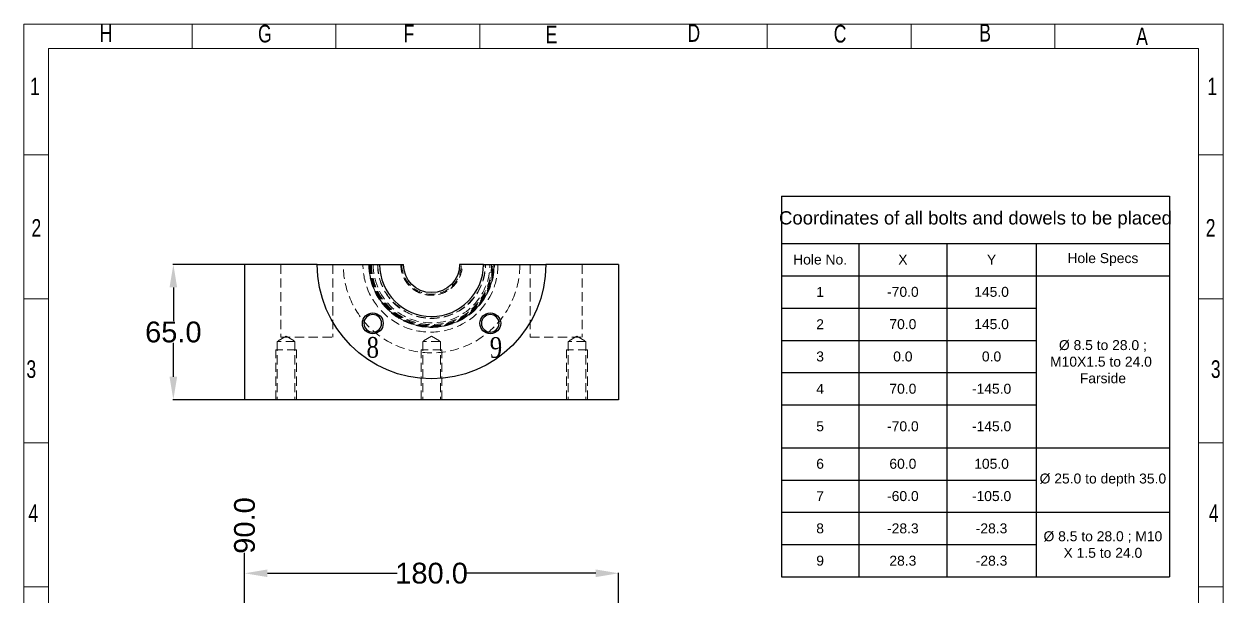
# Model space of a CAD drawing. Header units: millimetres. Extents: x -4200 to 3581, y -7493 to -4075.
# Drawn here: x 267 to 844, y -6951 to -6675 of the extents above; entities that cross this region are included whole.
import ezdxf

# ---------------------------------------------------------------- set-up
doc = ezdxf.new("R2010")
doc.units = ezdxf.units.MM
doc.header["$LTSCALE"] = 0.7
doc.linetypes.add('HIDDEN', pattern=[9.525, 6.35, -3.175])
doc.linetypes.add('SLD-SOLID', pattern=[0])
doc.layers.add('dim', color=50, linetype='Continuous', lineweight=5)
doc.layers.add('out txt', color=202, linetype='Continuous', lineweight=13)
doc.layers.add('txt', color=20, linetype='Continuous')
doc.styles.add('SLDTEXTSTYLE0', font='TXT', dxfattribs={"width": 0.75})
doc.styles.get("Standard").update_dxf_attribs({"font": 'arial.ttf'})
doc.styles.add('TEXTSTYLE_1', font='times.ttf', dxfattribs={"width": 0.8})
doc.dimstyles.get("Standard").update_dxf_attribs({"dimtxt": 10, "dimasz": 11, "dimexe": 0.18, "dimexo": 0.0625, "dimgap": 0.09, "dimtad": 0, "dimtih": 1, "dimtoh": 1, "dimdec": 1, "dimzin": 0, "dimdsep": 46, "dimtxsty": 'Standard', "dimcen": 0.09, "dimadec": 0, "dimazin": 0, "dimtfac": 1, "dimtdec": 1, "dimtofl": 0, "dimtmove": 0, "dimatfit": 3, "dimfxl": 1, "dimtolj": 1, "dimtzin": 0, "dimarcsym": 0})

# ---------------------------------------------------------------- blocks, each defined once
blk = doc.blocks.new('*T28')
at = {"layer": 'txt', "color": 0, "linetype": 'ByBlock', "lineweight": -2, "transparency": 16777216}
for p, q in [((0, 0), (186.88, 0)), ((0, 0), (0, -183.05)), ((186.88, 0), (186.88, -183.05)), ((0, -22.7), (186.88, -22.7)), ((37.29, -22.7), (37.29, -183.05)), ((79.7, -22.7), (79.7, -183.05)), ((122.66, -22.7), (122.66, -183.05)), ((0, -38.24), (186.88, -38.24)), ((0, -53.77), (122.66, -53.77)), ((0, -69.3), (122.66, -69.3)), ((0, -84.83), (122.66, -84.83)), ((0, -100.37), (122.66, -100.37)), ((0, -120.92), (186.88, -120.92)), ((0, -136.46), (122.66, -136.46)), ((0, -151.99), (186.88, -151.99)), ((0, -167.52), (122.66, -167.52)), ((0, -183.05), (186.88, -183.05))]:
    blk.add_line(p, q, dxfattribs=at)
at = {"layer": 'txt', "color": 0, "lineweight": 9, "transparency": 16777216, "attachment_point": 5}
for s, insert, char_height, width in [('Coordinates of all bolts and dowels to be placed', (93.44, -11.35), 6.375, 183.0562), ('Hole No.', (18.65, -30.47), 4.781, 34.1047), ('X', (58.49, -30.47), 4.78, 39.2173), ('Y', (101.18, -30.47), 4.78, 39.7739), ('Hole Specs', (154.77, -30.47), 4.781, 61.0353), ('1', (18.65, -46), 4.78, 34.1047), ('-70.0', (58.49, -46), 4.781, 39.2173), ('145.0', (101.18, -46), 4.781, 39.7739), ('2', (18.65, -61.53), 4.78, 34.1047), ('70.0', (58.49, -61.53), 4.781, 39.2173), ('145.0', (101.18, -61.53), 4.781, 39.7739), ('%%C 8.5 to 28.0 ; M10X1.5 to 24.0  Farside', (154.77, -79.58), 4.7812, 61.0353), ('3', (18.65, -77.07), 4.78, 34.1047), ('0.0', (58.49, -77.07), 4.781, 39.2173), ('0.0', (101.18, -77.07), 4.781, 39.7739), ('4', (18.65, -92.6), 4.78, 34.1047), ('70.0', (58.49, -92.6), 4.781, 39.2173), ('-145.0', (101.18, -92.6), 4.781, 39.7739), ('5', (18.65, -110.64), 4.78, 34.1047), ('-70.0', (58.49, -110.64), 4.781, 39.2173), ('-145.0', (101.18, -110.64), 4.781, 39.7739), ('6', (18.65, -128.69), 4.78, 34.1047), ('60.0', (58.49, -128.69), 4.781, 39.2173), ('105.0', (101.18, -128.69), 4.781, 39.7739), ('%%C 25.0 to depth 35.0', (154.77, -136.46), 4.7812, 61.0353), ('7', (18.65, -144.22), 4.78, 34.1047), ('-60.0', (58.49, -144.22), 4.781, 39.2173), ('-105.0', (101.18, -144.22), 4.781, 39.7739), ('8', (18.65, -159.75), 4.78, 34.1047), ('-28.3', (58.49, -159.75), 4.781, 39.2173), ('-28.3', (101.18, -159.75), 4.781, 39.7739), ('%%C 8.5 to 28.0 ; M10 X 1.5 to 24.0 ', (154.77, -167.52), 4.7812, 61.0353), ('9', (18.65, -175.29), 4.78, 34.1047), ('28.3', (58.49, -175.29), 4.781, 39.2173), ('-28.3', (101.18, -175.29), 4.781, 39.7739)]:
    blk.add_mtext(s, dxfattribs=dict(at, insert=insert, char_height=char_height, width=width))
blk = doc.blocks.new('*D64')
at = {"layer": 'Defpoints', "color": 0, "transparency": 16777216}
for p in [(553.14, -6939.57), (373.14, -6960.43), (553.14, -6960.43)]:
    blk.add_point(p, dxfattribs=at)
at = {"layer": 'dim', "color": 0, "lineweight": -2, "transparency": 16777216}
for p, q in [((373.14, -6960.36), (373.14, -6939.39)), ((384.14, -6939.57), (446.66, -6939.57)), ((542.14, -6939.57), (479.61, -6939.57)), ((553.14, -6960.36), (553.14, -6939.39))]:
    blk.add_line(p, q, dxfattribs=at)
at = {"layer": 'dim', "color": 0, "transparency": 16777216}
for points in [[(384.14, -6937.73), (384.14, -6941.4), (373.14, -6939.57)], [(542.14, -6937.73), (542.14, -6941.4), (553.14, -6939.57)]]:
    blk.add_solid(points, dxfattribs=at)
at = {"layer": 'dim', "color": 0, "lineweight": 9, "transparency": 16777216, "insert": (463.14, -6939.57), "char_height": 10, "attachment_point": 5}
blk.add_mtext('\\A1;180.0', dxfattribs=at)
blk = doc.blocks.new('*D66')
at = {"layer": 'Defpoints', "color": 0, "transparency": 16777216}
for p in [(373.14, -6791.09), (338.85, -6856.09), (373.14, -6856.09)]:
    blk.add_point(p, dxfattribs=at)
at = {"layer": 'dim', "color": 0, "lineweight": -2, "transparency": 16777216}
for p, q in [((373.08, -6791.09), (338.67, -6791.09)), ((338.85, -6802.09), (338.85, -6818.39)), ((338.85, -6845.09), (338.85, -6828.78)), ((373.08, -6856.09), (338.67, -6856.09))]:
    blk.add_line(p, q, dxfattribs=at)
at = {"layer": 'dim', "color": 0, "transparency": 16777216}
for points in [[(337.02, -6802.09), (340.68, -6802.09), (338.85, -6791.09)], [(337.02, -6845.09), (340.68, -6845.09), (338.85, -6856.09)]]:
    blk.add_solid(points, dxfattribs=at)
at = {"layer": 'dim', "color": 0, "lineweight": 9, "transparency": 16777216, "insert": (338.85, -6823.59), "char_height": 10, "attachment_point": 5}
blk.add_mtext('\\A1;65.0', dxfattribs=at)
blk = doc.blocks.new('*D70')
at = {"layer": 'Defpoints', "color": 0, "transparency": 16777216}
for p in [(373.14, -6929.66), (373.14, -6960.43), (463.14, -7125.43)]:
    blk.add_point(p, dxfattribs=at)
at = {"layer": 'dim', "color": 0, "lineweight": -2, "transparency": 16777216}
blk.add_line((373.14, -6960.36), (373.14, -6929.66), dxfattribs=at)
at = {"layer": 'dim', "color": 0, "lineweight": 9, "transparency": 16777216, "insert": (373.14, -6916.6), "char_height": 10, "attachment_point": 5, "rotation": 90}
blk.add_mtext('\\A1;90.0', dxfattribs=at)
blk = doc.blocks.new('out border')
at = {"layer": 'out txt', "linetype": 'SLD-SOLID'}
for p, q in [((73.03, 505.03), (73.03, 519.99)), ((161.01, 505.03), (161.01, 519.99)), ((249, 505.03), (249, 519.99)), ((424.97, 505.03), (424.97, 519.99)), ((512.95, 505.03), (512.95, 519.99)), ((600.94, 505.03), (600.94, 519.99)), ((-14.96, -505.03), (-14.96, 505.03)), ((-14.96, 505.03), (688.92, 505.03)), ((688.92, 505.03), (688.92, -505.03)), ((-14.96, 439.93), (-29.92, 439.93)), ((688.92, 439.93), (703.88, 439.93)), ((688.92, 439.93), (703.88, 439.93)), ((-14.96, 351.94), (-29.92, 351.94)), ((688.92, 351.94), (703.88, 351.94)), ((688.92, 351.94), (703.88, 351.94)), ((-14.96, 263.96), (-29.92, 263.96)), ((688.92, 263.96), (703.88, 263.96)), ((688.92, 263.96), (703.88, 263.96)), ((-14.96, 175.97), (-29.92, 175.97)), ((688.92, 175.97), (703.88, 175.97)), ((688.92, 175.97), (703.88, 175.97))]:
    blk.add_line(p, q, dxfattribs=at)
blk.add_lwpolyline([(-29.92, -519.99), (-29.92, 519.99), (703.88, 519.99), (703.88, -519.99)], close=True, dxfattribs=at)
at = {"layer": 'out txt', "linetype": 'Continuous', "char_height": 10.73, "style": 'SLDTEXTSTYLE0'}
for s, insert, attachment_point in [('H', (20.29, 508.92), 8), ('G', (117.52, 508.58), 8), ('F', (205.65, 508.76), 8), ('E', (292.95, 508.24), 8), ('D', (379.99, 509.09), 8), ('C', (469.53, 508.51), 8), ('B', (558.3, 509.25), 8), ('A', (654.32, 507.09), 8), ('1', (-23.26, 487.24), 2), ('1', (697.23, 487.24), 2), ('2', (-22.34, 400.71), 2), ('2', (696.3, 400.71), 2), ('3', (-25.45, 314.36), 2), ('3', (699.41, 314.36), 2), ('4', (-24.21, 226.32), 2), ('4', (698.17, 226.32), 2)]:
    blk.add_mtext(s, dxfattribs=dict(at, insert=insert, attachment_point=attachment_point))

msp = doc.modelspace()

# ---------------------------------------------------------------- linework, layer by layer
at = {"color": 6, "linetype": 'Continuous', "extrusion": (-2.44929e-16, -1, -2.22045e-16)}
for p, q in [((408.14, -6791.09), (373.14, -6791.09)), ((373.14, -6791.09), (373.14, -6856.09)), ((408.14, -6791.09), (438.14, -6791.09)), ((438.14, -6791.09), (449.64, -6791.09)), ((488.14, -6791.09), (476.64, -6791.09)), ((488.14, -6791.09), (518.14, -6791.09)), ((553.14, -6791.09), (518.14, -6791.09)), ((553.14, -6791.09), (553.14, -6856.09)), ((553.14, -6856.09), (373.14, -6856.09))]:
    msp.add_line(p, q, dxfattribs=at)
at = {"color": 3, "linetype": 'HIDDEN', "lineweight": 0, "extrusion": (-2.44929e-16, -1, -2.22045e-16)}
for p, q in [((390.64, -6791.09), (390.64, -6826.09)), ((415.64, -6791.09), (415.64, -6826.09)), ((510.64, -6791.09), (510.64, -6826.09)), ((535.64, -6791.09), (535.64, -6826.09)), ((393.14, -6825.53), (388.89, -6828.09)), ((390.64, -6826.09), (415.64, -6826.09)), ((393.14, -6825.53), (397.39, -6828.09)), ((463.14, -6825.53), (458.89, -6828.09)), ((463.14, -6825.53), (467.39, -6828.09)), ((510.64, -6826.09), (535.64, -6826.09)), ((533.14, -6825.53), (528.89, -6828.09)), ((533.14, -6825.53), (537.39, -6828.09)), ((388.14, -6856.09), (388.14, -6832.09)), ((398.14, -6832.09), (388.14, -6832.09)), ((388.89, -6828.09), (388.89, -6856.09)), ((397.39, -6828.09), (388.89, -6828.09)), ((397.39, -6828.09), (397.39, -6856.09)), ((398.14, -6856.09), (398.14, -6832.09)), ((458.14, -6856.09), (458.14, -6832.09)), ((468.14, -6832.09), (458.14, -6832.09)), ((458.89, -6828.09), (458.89, -6856.09)), ((467.39, -6828.09), (458.89, -6828.09)), ((467.39, -6828.09), (467.39, -6856.09)), ((468.14, -6856.09), (468.14, -6832.09)), ((528.14, -6856.09), (528.14, -6832.09)), ((538.14, -6832.09), (528.14, -6832.09)), ((528.89, -6828.09), (528.89, -6856.09)), ((537.39, -6828.09), (528.89, -6828.09)), ((537.39, -6828.09), (537.39, -6856.09)), ((538.14, -6856.09), (538.14, -6832.09))]:
    msp.add_line(p, q, dxfattribs=at)
at = {"color": 6, "linetype": 'Continuous', "extrusion": (5.43852e-32, 2.22045e-16, -1)}
for centre, radius, start, end in [((-463.14, -6791.09), 55, 180, 0), ((-463.14, -6791.09), 13.5, 180, 0), ((-434.85, -6819.37), 5, 0, 180), ((-491.42, -6819.37), 5, 0, 180), ((-434.85, -6819.37), 5, 180, 0), ((-491.42, -6819.37), 5, 180, 0)]:
    msp.add_arc(centre, radius, start, end, dxfattribs=at)
at = {"color": 3, "linetype": 'HIDDEN', "lineweight": 0, "extrusion": (5.43852e-32, 2.22045e-16, -1)}
for centre, radius in [((-463.14, -6791.09), 42.5), ((-462.62, -6791.09), 32.5), ((-463.14, -6791.09), 30.09), ((-463.14, -6791.09), 30.06)]:
    msp.add_arc(centre, radius, 180, 0, dxfattribs=at)
at = {"color": 3, "linetype": 'HIDDEN', "lineweight": 0}
for radius in [30.24, 30.08, 30.06, 30, 29.83, 29.65, 29.28, 28.89, 28.09, 25.96, 25.84, 14.3]:
    msp.add_arc((463.14, -6791.09), radius, 180, 0, dxfattribs=at)
at = {"color": 6, "linetype": 'Continuous'}
for centre, radius, start, end in [((463.14, -6791.09), 25, 180, 0), ((434.85, -6819.37), 4.25, 0, 180), ((491.42, -6819.37), 4.25, 0, 180), ((434.85, -6819.37), 4.25, 180, 0), ((491.42, -6819.37), 4.25, 180, 0)]:
    msp.add_arc(centre, radius, start, end, dxfattribs=at)
at = {"color": 3, "linetype": 'HIDDEN', "lineweight": 0}
for points, knots in [([(448.34, -6791.09), (448.34, -6792.09), (448.44, -6793.09), (448.84, -6795.05), (449.15, -6796.01), (450.08, -6798.17), (451.03, -6799.94), (454.12, -6802.97), (455.73, -6804.04), (459.49, -6805.59), (461.45, -6805.88), (465.36, -6805.89), (467.26, -6805.39), (470.1, -6804.22), (471.89, -6803.27), (474.97, -6800.18), (476.06, -6798.55), (477.55, -6794.98), (477.93, -6793.03), (477.94, -6791.09)], [-5.783241, -5.783241, -5.783241, -5.783241, -5.243382, -5.243382, -4.704081, -4.704081, -3.973724, -3.973724, -3.403606, -3.403606, -2.750695, -2.750695, -1.893394, -1.893394, -1.161186, -1.161186, -0.583642, -0.583642, -0.000003, -0.000003, -0.000003, -0.000003]), ([(448.34, -6791.09), (448.34, -6792.09), (448.44, -6793.08), (448.84, -6795.04), (449.14, -6795.99), (450.48, -6799.12), (451.77, -6800.67), (453.79, -6802.64), (455.34, -6803.91), (459.38, -6805.52), (461.26, -6805.89), (465.02, -6805.89), (466.9, -6805.52), (470.93, -6803.91), (472.49, -6802.64), (474.51, -6800.67), (475.8, -6799.12), (477.13, -6795.99), (477.43, -6795.04), (477.84, -6793.08), (477.94, -6792.09), (477.94, -6791.09)], [-5.036808, -5.036808, -5.036808, -5.036808, -4.735921, -4.735921, -4.434111, -4.434111, -3.707412, -3.707412, -3.032896, -3.032896, -2.518405, -2.518405, -2.003913, -2.003913, -1.329398, -1.329398, -0.602699, -0.602699, -0.300889, -0.300889, -0.000002, -0.000002, -0.000002, -0.000002]), ([(448.34, -6791.09), (448.34, -6793.03), (448.73, -6794.98), (450.21, -6798.55), (451.31, -6800.18), (454.39, -6803.27), (456.17, -6804.22), (459.02, -6805.39), (460.92, -6805.89), (464.83, -6805.88), (466.79, -6805.59), (470.55, -6804.04), (472.16, -6802.97), (475.25, -6799.94), (476.2, -6798.17), (477.13, -6796.01), (477.43, -6795.05), (477.84, -6793.09), (477.94, -6792.09), (477.94, -6791.09)], [-3.214168, -3.214168, -3.214168, -3.214168, -2.889798, -2.889798, -2.568815, -2.568815, -2.161874, -2.161874, -1.685409, -1.685409, -1.322539, -1.322539, -1.005683, -1.005683, -0.599771, -0.599771, -0.300042, -0.300042, -0.000003, -0.000003, -0.000003, -0.000003])]:
    msp.add_open_spline(points, degree=3, knots=knots, dxfattribs=at)

# ---------------------------------------------------------------- block references
msp.add_blockref('*T28', (631.52, -6758.26))
at = {"layer": 'out txt', "xscale": 0.7865424000000001, "yscale": 0.7865424000000001, "zscale": 0.7865424000000001}
msp.add_blockref('out border', (290.48, -7084.42), dxfattribs=at)

# ---------------------------------------------------------------- texts
at = {"layer": 'txt', "lineweight": 9, "style": 'TEXTSTYLE_1', "width": 0.8}
for s, p in [('8', (431.83, -6835.92)), ('9', (491.14, -6835.92))]:
    msp.add_text(s, height=9.94, dxfattribs=at).set_placement(p)

# ---------------------------------------------------------------- dimensions: what is measured, and where the dimension line sits
at = {"layer": 'dim', "lineweight": 9}
dim = msp.add_linear_dim(base=(338.85, -6856.09), p1=(373.14, -6791.09), p2=(373.14, -6856.09), angle=90, dimstyle='Standard', dxfattribs=at)
dim.commit()
dim.dimension.update_dxf_attribs({"geometry": '*D66', "text_midpoint": (338.85, -6823.59)})
dim = msp.add_ordinate_dim(feature_location=(373.14, -6960.43), offset=(0, 30.77), dtype=1, origin=(463.14, -7125.43), dimstyle='Standard', dxfattribs=at)
dim.commit()
dim.dimension.update_dxf_attribs({"geometry": '*D70', "text_midpoint": (373.14, -6916.6)})
dim = msp.add_linear_dim(base=(553.14, -6939.57), p1=(373.14, -6960.43), p2=(553.14, -6960.43), dimstyle='Standard', dxfattribs=at)
dim.commit()
dim.dimension.update_dxf_attribs({"geometry": '*D64', "text_midpoint": (463.14, -6939.57)})

doc.saveas('drawing.dxf')
